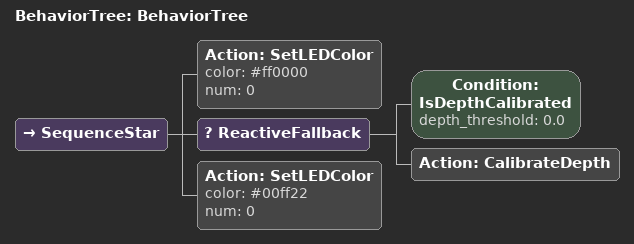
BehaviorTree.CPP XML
<?xml version="1.0"?>
<root main_tree_to_execute="BehaviorTree">
    <BehaviorTree ID="BehaviorTree">
        <SequenceStar>
            <Action ID="SetLEDColor" color="#ff0000" num="0"/>
            <ReactiveFallback>
                <Condition ID="IsDepthCalibrated" depth_threshold="0.0"/>
                <Action ID="CalibrateDepth"/>
            </ReactiveFallback>
            <Action ID="SetLEDColor" color="#00ff22" num="0"/>
        </SequenceStar>
    </BehaviorTree>
</root>
